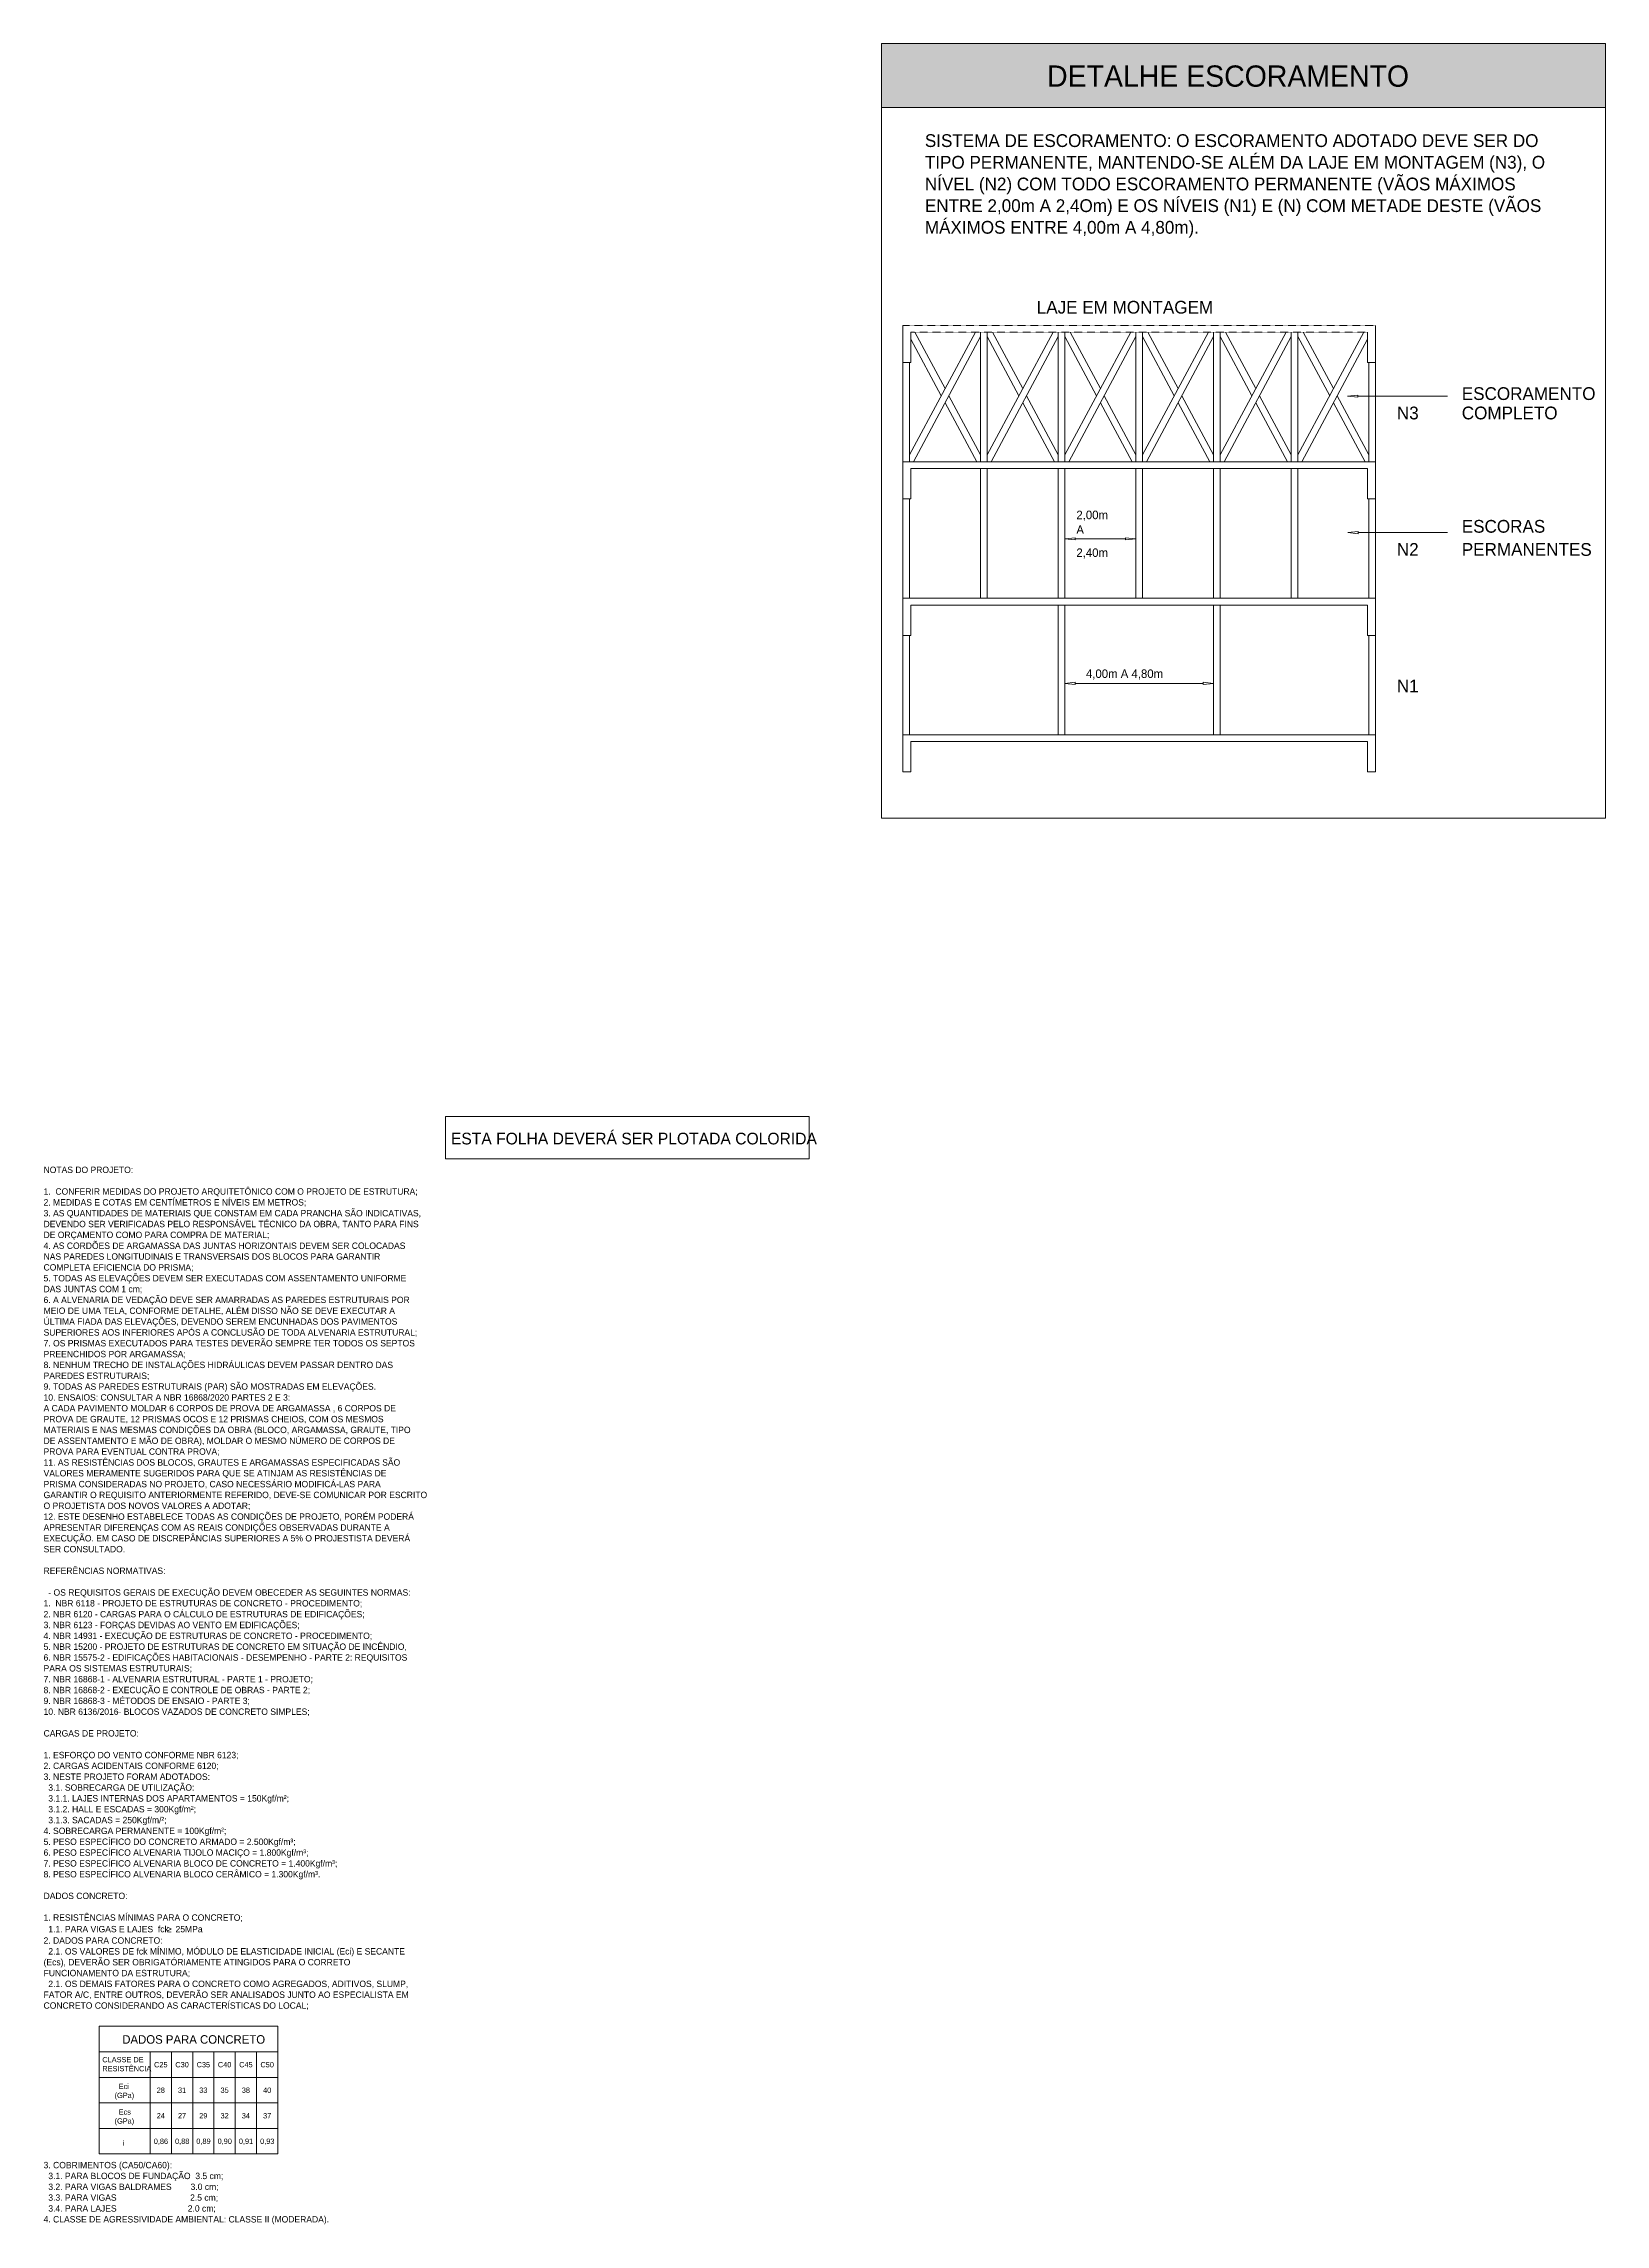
# Model space of a CAD drawing. Header units: centimetres. Extents: x 1490 to 17671, y -2277 to 8860.
# Drawn here: x 2829 to 6500, y -2277 to 2848 of the extents above; entities that cross this region are included whole.
import ezdxf

# ---------------------------------------------------------------- set-up
doc = ezdxf.new("R2010")
doc.units = ezdxf.units.CM
doc.linetypes.add('Projeção', pattern=[0.396875, 0.238125, -0.15875])
for name, color, linetype, lineweight, true_color in [('A-DETL-1', 1, 'Continuous', 9, 0xff0000), ('A-DETL-2', 8, 'Continuous', 9, 0x808080), ('A-DETL-GENF-2', 8, 'Continuous', 9, 0x808080), ('G-ANNO-TEXT-2', 1, 'Continuous', 9, 0xff0000)]:
    doc.layers.add(name, color=color, linetype=linetype, lineweight=lineweight, true_color=true_color)
for name, color, linetype, lineweight in [('A-DETL-THIN', 7, 'Continuous', 9), ('A-FLOR-OVHD', 7, 'Projeção', 9), ('G-ANNO-TEXT', 7, 'Continuous', 9)]:
    doc.layers.add(name, color=color, linetype=linetype, lineweight=lineweight)
doc.styles.add('Bahnschrift', font='', dxfattribs={"height": 20})
doc.styles.add('Bahnschrift_1', font='', dxfattribs={"height": 15})
doc.styles.add('Bahnschrift_2', font='', dxfattribs={"height": 12.5})
doc.styles.add('Bahnschrift_3', font='', dxfattribs={"height": 27.5})
doc.styles.add('Bahnschrift_4', font='', dxfattribs={"height": 30})
doc.styles.add('Bahnschrift_5', font='', dxfattribs={"height": 50})
doc.styles.add('Segoe UI Symbol', font='seguisym.ttf', dxfattribs={"height": 15})
doc.styles.get('Bahnschrift').set_extended_font_data('Bahnschrift')
doc.styles.get('Bahnschrift_1').set_extended_font_data('Bahnschrift')
doc.styles.get('Bahnschrift_2').set_extended_font_data('Bahnschrift')
doc.styles.get('Bahnschrift_3').set_extended_font_data('Bahnschrift')
doc.styles.get('Bahnschrift_4').set_extended_font_data('Bahnschrift')
doc.styles.get('Bahnschrift_5').set_extended_font_data('Bahnschrift')

msp = doc.modelspace()

# ---------------------------------------------------------------- hatches: boundary and pattern name
at = {"layer": 'A-DETL-GENF-2'}
msp.add_hatch(color=256, dxfattribs=at).paths.add_polyline_path([(6500.1, 2697.6), (6500.1, 2847.6), (4798.6, 2847.6), (4798.6, 2697.6)])

# ---------------------------------------------------------------- linework, layer by layer
at = {"layer": 'A-DETL-1'}
for p, q in [((3773.9, 326.7), (4628.4, 326.7)), ((3773.9, 226.7), (3773.9, 326.7)), ((4628.4, 326.7), (4628.4, 226.7)), ((4628.4, 226.7), (3773.9, 226.7))]:
    msp.add_line(p, q, dxfattribs=at)
at = {"layer": 'A-DETL-2'}
for p, q in [((5918.5, 2021.7), (5894.3, 2019.1)), ((5894.3, 2019.1), (5918.5, 2016.6)), ((5918.5, 2016.6), (5918.5, 2021.7)), ((5919, 1701), (5894.9, 1698.5)), ((5894.9, 1698.5), (5919, 1695.9)), ((5919, 1695.9), (5919, 1701)), ((5254, 1686.1), (5229.9, 1683.6)), ((5229.9, 1683.6), (5254, 1681.1)), ((5254, 1681.1), (5254, 1686.1)), ((5372.4, 1686.1), (5396.6, 1683.6)), ((5372.4, 1681.1), (5372.4, 1686.1)), ((5396.6, 1683.6), (5372.4, 1681.1)), ((5254, 1346.8), (5229.9, 1344.2)), ((5229.9, 1344.2), (5254, 1341.7)), ((5254, 1341.7), (5254, 1346.8)), ((5555, 1346.8), (5579.1, 1344.2)), ((5555, 1341.7), (5555, 1346.8)), ((5579.1, 1344.2), (5555, 1341.7))]:
    msp.add_line(p, q, dxfattribs=at)
at = {"layer": 'A-DETL-THIN'}
for p, q in [((6500.1, 2847.6), (4798.6, 2847.6)), ((4798.6, 2847.6), (4798.6, 2697.6)), ((4798.6, 1027.6), (4798.6, 2847.6)), ((4798.6, 2847.6), (6500.1, 2847.6)), ((6500.1, 2697.6), (6500.1, 2847.6)), ((6500.1, 2847.6), (6500.1, 1027.6)), ((4798.6, 2697.6), (6500.1, 2697.6)), ((4798.6, 2697.6), (6500.1, 2697.6)), ((4848.9, 2185.5), (4848.9, 2098.2)), ((4864.8, 1881.3), (5019.4, 2169.6)), ((4867.9, 2098.2), (4867.9, 2169.6)), ((4867.9, 2153.2), (4939.2, 2020.2)), ((4873.6, 1864.8), (5031.4, 2159.1)), ((4876.8, 2169.6), (4948.1, 2036.8)), ((5031.4, 2169.6), (5031.4, 1864.8)), ((5047.3, 2169.6), (5047.3, 1864.8)), ((5047.3, 1881.3), (5201.9, 2169.6)), ((5047.3, 2159.1), (5121.8, 2020.2)), ((5056.2, 1864.8), (5214, 2159.1)), ((5059.4, 2169.6), (5130.7, 2036.8)), ((5214, 2169.6), (5214, 1864.8)), ((5229.9, 2169.6), (5229.9, 1864.8)), ((5229.9, 1881.3), (5384.5, 2169.6)), ((5229.9, 2159.1), (5304.4, 2020.2)), ((5238.7, 1864.8), (5396.6, 2159.1)), ((5242, 2169.6), (5313.2, 2036.8)), ((5396.6, 2169.6), (5396.6, 1864.8)), ((5412.4, 2169.6), (5412.4, 1864.8)), ((5412.4, 1881.3), (5567.1, 2169.6)), ((5412.4, 2159.1), (5486.9, 2020.2)), ((5421.3, 1864.8), (5579.1, 2159.1)), ((5424.5, 2169.6), (5495.8, 2036.8)), ((5579.1, 2169.6), (5579.1, 1864.8)), ((5595, 2169.6), (5595, 1864.8)), ((5595, 1881.3), (5749.6, 2169.6)), ((5595, 2159.1), (5669.5, 2020.2)), ((5603.9, 1864.8), (5761.7, 2159.1)), ((5607.1, 2169.6), (5678.4, 2036.8)), ((5761.7, 2169.6), (5761.7, 1864.8)), ((5777.6, 2169.6), (5777.6, 1864.8)), ((5777.6, 1881.3), (5932.2, 2169.6)), ((5777.6, 2159.1), (5852.1, 2020.2)), ((5786.4, 1864.8), (5941.1, 2153.2)), ((5789.6, 2169.6), (5860.9, 2036.8)), ((5941.1, 2169.6), (5941.1, 2098.2)), ((5960.1, 2098.2), (5960.1, 2185.5)), ((4848.9, 2098.2), (4848.9, 1864.8)), ((4848.9, 2098.2), (4867.9, 2098.2)), ((4864.8, 2098.2), (4864.8, 1864.8)), ((5941.1, 2098.2), (5960.1, 2098.2)), ((5944.3, 2098.2), (5944.3, 1864.8)), ((5960.1, 2098.2), (5960.1, 1864.8)), ((4948.1, 2003.7), (5022.6, 1864.8)), ((4957, 2020.2), (5031.4, 1881.3)), ((5130.7, 2003.7), (5205.2, 1864.8)), ((5139.5, 2020.2), (5214, 1881.3)), ((5313.2, 2003.7), (5387.7, 1864.8)), ((5322.1, 2020.2), (5396.6, 1881.3)), ((5495.8, 2003.7), (5570.3, 1864.8)), ((5504.6, 2020.2), (5579.1, 1881.3)), ((5678.4, 2003.7), (5752.8, 1864.8)), ((5687.2, 2020.2), (5761.7, 1881.3)), ((5860.9, 2003.7), (5935.4, 1864.8)), ((5869.8, 2020.2), (5944.3, 1881.3)), ((5918.5, 2019.1), (6129, 2019.1)), ((4848.9, 1864.8), (5960.1, 1864.8)), ((4848.9, 1777.5), (4848.9, 1864.8)), ((5941.1, 1849), (4867.9, 1849)), ((4867.9, 1849), (4867.9, 1777.5)), ((5031.4, 1849), (5031.4, 1544.2)), ((5047.3, 1849), (5047.3, 1544.2)), ((5214, 1849), (5214, 1544.2)), ((5229.9, 1849), (5229.9, 1544.2)), ((5396.6, 1849), (5396.6, 1544.2)), ((5412.4, 1849), (5412.4, 1544.2)), ((5579.1, 1849), (5579.1, 1544.2)), ((5595, 1849), (5595, 1544.2)), ((5761.7, 1849), (5761.7, 1544.2)), ((5777.6, 1849), (5777.6, 1544.2)), ((5941.1, 1777.5), (5941.1, 1849)), ((5960.1, 1864.8), (5960.1, 1777.5)), ((4867.9, 1777.5), (4848.9, 1777.5)), ((4848.9, 1777.5), (4848.9, 1544.2)), ((4864.8, 1777.5), (4864.8, 1544.2)), ((5960.1, 1777.5), (5941.1, 1777.5)), ((5944.3, 1777.5), (5944.3, 1544.2)), ((5960.1, 1777.5), (5960.1, 1544.2)), ((5919, 1698.5), (6129, 1698.5)), ((5254, 1683.6), (5372.4, 1683.6)), ((4848.9, 1544.2), (5960.1, 1544.2)), ((4848.9, 1456.9), (4848.9, 1544.2)), ((5960.1, 1544.2), (5960.1, 1456.9)), ((5941.1, 1528.3), (4867.9, 1528.3)), ((4867.9, 1528.3), (4867.9, 1456.9)), ((5214, 1528.3), (5214, 1223.5)), ((5229.9, 1528.3), (5229.9, 1223.5)), ((5579.1, 1223.5), (5579.1, 1528.3)), ((5579.1, 1528.3), (5579.1, 1223.5)), ((5595, 1528.3), (5595, 1223.5)), ((5941.1, 1456.9), (5941.1, 1528.3)), ((4867.9, 1456.9), (4848.9, 1456.9)), ((4848.9, 1456.9), (4848.9, 1223.5)), ((4864.8, 1456.9), (4864.8, 1223.5)), ((5960.1, 1456.9), (5941.1, 1456.9)), ((5944.3, 1223.5), (5944.3, 1456.9)), ((5944.3, 1456.9), (5944.3, 1223.5)), ((5960.1, 1456.9), (5960.1, 1223.5)), ((5254, 1344.2), (5555, 1344.2)), ((4848.9, 1223.5), (5960.1, 1223.5)), ((4848.9, 1136.2), (4848.9, 1223.5)), ((5941.1, 1207.6), (4867.9, 1207.6)), ((4867.9, 1207.6), (4867.9, 1136.2)), ((5941.1, 1136.2), (5941.1, 1207.6)), ((5960.1, 1223.5), (5960.1, 1136.2)), ((4867.9, 1136.2), (4848.9, 1136.2)), ((5960.1, 1136.2), (5941.1, 1136.2)), ((6500.1, 1027.6), (4798.6, 1027.6)), ((2959.7, -1811.7), (2959.7, -2111.7)), ((3379.7, -1811.7), (2959.7, -1811.7)), ((3379.7, -1811.7), (3379.7, -2111.7)), ((2959.7, -1871.7), (3379.7, -1871.7)), ((3079.7, -1871.7), (3079.7, -2111.7)), ((3129.7, -1871.7), (3129.7, -2111.7)), ((3179.7, -1871.7), (3179.7, -2111.7)), ((3229.7, -1871.7), (3229.7, -2111.7)), ((3279.7, -1871.7), (3279.7, -2111.7)), ((3329.7, -1871.7), (3329.7, -2111.7)), ((2959.7, -1931.7), (3379.7, -1931.7)), ((2959.7, -1991.7), (3379.7, -1991.7)), ((2959.7, -2051.7), (3379.7, -2051.7)), ((2959.7, -2111.7), (3379.7, -2111.7))]:
    msp.add_line(p, q, dxfattribs=at)
at = {"layer": 'A-FLOR-OVHD'}
for p, q in [((5960.1, 2185.5), (4848.9, 2185.5)), ((4867.9, 2169.6), (5941.1, 2169.6))]:
    msp.add_line(p, q, dxfattribs=at)

# ---------------------------------------------------------------- texts
at = {"layer": 'G-ANNO-TEXT', "attachment_point": 1}
for s, insert, char_height, width, style in [('DETALHE ESCORAMENTO', (5187.9, 2796.3), 50, 985.274, 'Bahnschrift_5'), ('SISTEMA DE ESCORAMENTO: O ESCORAMENTO ADOTADO DEVE SER DO ', (4900.6, 2634.6), 30, 1662.7, 'Bahnschrift_4'), ('TIPO PERMANENTE, MANTENDO-SE ALÉM DA LAJE EM MONTAGEM (N3), O ', (4900.6, 2583.7), 30, 1735.653, 'Bahnschrift_4'), ('NÍVEL (N2) COM TODO ESCORAMENTO PERMANENTE (VÃOS MÁXIMOS ', (4900.6, 2532.7), 30, 1627.426, 'Bahnschrift_4'), ('ENTRE 2,00m A 2,4Om) E OS NÍVEIS (N1) E (N) COM METADE DESTE (VÃOS ', (4900.6, 2481.8), 30, 1714.81, 'Bahnschrift_4'), ('MÁXIMOS ENTRE 4,00m A 4,80m).', (4900.6, 2430.9), 30, 776.033, 'Bahnschrift_4'), ('LAJE EM MONTAGEM', (5163.6, 2243.1), 30, 486.624, 'Bahnschrift_4'), ('ESCORAMENTO', (6162.6, 2040.1), 30, 357.553, 'Bahnschrift_4'), ('N3', (6010, 1994.6), 30, 63.333, 'Bahnschrift_4'), ('COMPLETO', (6162.6, 1994.6), 30, 254.937, 'Bahnschrift_4'), ('2,00m', (5256.7, 1750), 20, 93.797, 'Bahnschrift'), ('A', (5256.7, 1715.6), 20, 22.447, 'Bahnschrift'), ('ESCORAS', (6162.6, 1728.2), 30, 224.472, 'Bahnschrift_4'), ('2,40m', (5256.7, 1661.3), 20, 93.797, 'Bahnschrift'), ('N2', (6010, 1673.9), 30, 62.532, 'Bahnschrift_4'), ('PERMANENTES', (6162.6, 1673.9), 30, 358.354, 'Bahnschrift_4'), ('4,00m A 4,80m', (5279.2, 1376.9), 20, 232.489, 'Bahnschrift'), ('N1', (6010, 1353.2), 30, 52.911, 'Bahnschrift_4'), ('NOTAS DO PROJETO:', (2829.2, 208.5), 15, 238.101, 'Bahnschrift_1'), ('1.  CONFERIR MEDIDAS DO PROJETO ARQUITETÔNICO COM O PROJETO DE ESTRUTURA;', (2829.2, 157.6), 15, 999.303, 'Bahnschrift_1'), ('3. AS QUANTIDADES DE MATERIAIS QUE CONSTAM EM CADA PRANCHA SÃO INDICATIVAS, ', (2829.2, 106.6), 15, 1041.392, 'Bahnschrift_1'), ('2. MEDIDAS E COTAS EM CENTÍMETROS E NÍVEIS EM METROS;', (2829.2, 132.1), 15, 713.502, 'Bahnschrift_1'), ('DEVENDO SER VERIFICADAS PELO RESPONSÁVEL TÉCNICO DA OBRA, TANTO PARA FINS ', (2829.2, 81.2), 15, 1035.78, 'Bahnschrift_1'), ('DE ORÇAMENTO COMO PARA COMPRA DE MATERIAL;', (2829.2, 55.7), 15, 614.894, 'Bahnschrift_1'), ('4. AS CORDÕES DE ARGAMASSA DAS JUNTAS HORIZONTAIS DEVEM SER COLOCADAS ', (2829.2, 30.2), 15, 997.7, 'Bahnschrift_1'), ('NAS PAREDES LONGITUDINAIS E TRANSVERSAIS DOS BLOCOS PARA GARANTIR ', (2829.2, 4.8), 15, 935.168, 'Bahnschrift_1'), ('5. TODAS AS ELEVAÇÕES DEVEM SER EXECUTADAS COM ASSENTAMENTO UNIFORME ', (2829.2, -46.2), 15, 993.692, 'Bahnschrift_1'), ('COMPLETA EFICIENCIA DO PRISMA;', (2829.2, -20.7), 15, 412.468, 'Bahnschrift_1'), ('6. A ALVENARIA DE VEDAÇÃO DEVE SER AMARRADAS AS PAREDES ESTRUTURAIS POR ', (2829.2, -97.1), 15, 1016.941, 'Bahnschrift_1'), ('DAS JUNTAS COM 1 cm;', (2829.2, -71.6), 15, 270.169, 'Bahnschrift_1'), ('ÚLTIMA FIADA DAS ELEVAÇÕES, DEVENDO SEREM ENCUNHADAS DOS PAVIMENTOS ', (2829.2, -148), 15, 980.865, 'Bahnschrift_1'), ('MEIO DE UMA TELA, CONFORME DETALHE, ALÉM DISSO NÃO SE DEVE EXECUTAR A ', (2829.2, -122.6), 15, 968.038, 'Bahnschrift_1'), ('SUPERIORES AOS INFERIORES APÓS A CONCLUSÃO DE TODA ALVENARIA ESTRUTURAL;', (2829.2, -173.5), 15, 1023.755, 'Bahnschrift_1'), ('7. OS PRISMAS EXECUTADOS PARA TESTES DEVERÃO SEMPRE TER TODOS OS SEPTOS ', (2829.2, -199), 15, 1005.316, 'Bahnschrift_1'), ('^I', (3673.9, -173.5), 15, 4.409, 'Bahnschrift_1'), ('8. NENHUM TRECHO DE INSTALAÇÕES HIDRÁULICAS DEVEM PASSAR DENTRO DAS ', (2829.2, -249.9), 15, 970.443, 'Bahnschrift_1'), ('PREENCHIDOS POR ARGAMASSA;', (2829.2, -224.4), 15, 390.021, 'Bahnschrift_1'), ('9. TODAS AS PAREDES ESTRUTURAIS (PAR) SÃO MOSTRADAS EM ELEVAÇÕES.', (2829.2, -300.8), 15, 908.713, 'Bahnschrift_1'), ('PAREDES ESTRUTURAIS;', (2829.2, -275.3), 15, 287.405, 'Bahnschrift_1'), ('^I', (3579, -300.8), 15, 11.224, 'Bahnschrift_1'), ('A CADA PAVIMENTO MOLDAR 6 CORPOS DE PROVA DE ARGAMASSA , 6 CORPOS DE ', (2829.2, -351.7), 15, 970.844, 'Bahnschrift_1'), ('10. ENSAIOS: CONSULTAR A NBR 16868/2020 PARTES 2 E 3:', (2829.2, -326.3), 15, 680.232, 'Bahnschrift_1'), ('PROVA DE GRAUTE, 12 PRISMAS OCOS E 12 PRISMAS CHEIOS, COM OS MESMOS ', (2829.2, -377.2), 15, 921.941, 'Bahnschrift_1'), ('MATERIAIS E NAS MESMAS CONDIÇÕES DA OBRA (BLOCO, ARGAMASSA, GRAUTE, TIPO ', (2829.2, -402.7), 15, 1011.73, 'Bahnschrift_1'), ('DE ASSENTAMENTO E MÃO DE OBRA), MOLDAR O MESMO NÚMERO DE CORPOS DE ', (2829.2, -428.1), 15, 964.029, 'Bahnschrift_1'), ('PROVA PARA EVENTUAL CONTRA PROVA;', (2829.2, -453.6), 15, 481.413, 'Bahnschrift_1'), ('VALORES MERAMENTE SUGERIDOS PARA QUE SE ATINJAM AS RESISTÊNCIAS DE ', (2829.2, -504.5), 15, 950, 'Bahnschrift_1'), ('11. AS RESISTÊNCIAS DOS BLOCOS, GRAUTES E ARGAMASSAS ESPECIFICADAS SÃO ', (2829.2, -479.1), 15, 973.249, 'Bahnschrift_1'), ('GARANTIR O REQUISITO ANTERIORMENTE REFERIDO, DEVE-SE COMUNICAR POR ESCRITO ', (2829.2, -555.5), 15, 1041.392, 'Bahnschrift_1'), ('PRISMA CONSIDERADAS NO PROJETO, CASO NECESSÁRIO MODIFICÁ-LAS PARA ', (2829.2, -530), 15, 937.974, 'Bahnschrift_1'), ('O PROJETISTA DOS NOVOS VALORES A ADOTAR;', (2829.2, -580.9), 15, 557.974, 'Bahnschrift_1'), ('12. ESTE DESENHO ESTABELECE TODAS AS CONDIÇÕES DE PROJETO, PORÉM PODERÁ ', (2829.2, -606.4), 15, 1002.911, 'Bahnschrift_1'), ('APRESENTAR DIFERENÇAS COM AS REAIS CONDIÇÕES OBSERVADAS DURANTE A ', (2829.2, -631.9), 15, 956.413, 'Bahnschrift_1'), ('EXECUÇÃO. EM CASO DE DISCREPÂNCIAS SUPERIORES A 5% O PROJESTISTA DEVERÁ ', (2829.2, -657.3), 15, 1002.51, 'Bahnschrift_1'), ('SER CONSULTADO.', (2829.2, -682.8), 15, 220.464, 'Bahnschrift_1'), ('REFERÊNCIAS NORMATIVAS:', (2829.2, -733.7), 15, 334.705, 'Bahnschrift_1'), ('1.  NBR 6118 - PROJETO DE ESTRUTURAS DE CONCRETO - PROCEDIMENTO;', (2829.2, -810.1), 15, 855.801, 'Bahnschrift_1'), ('  - OS REQUISITOS GERAIS DE EXECUÇÃO DEVEM OBECEDER AS SEGUINTES NORMAS:', (2829.2, -784.7), 15, 998.101, 'Bahnschrift_1'), ('3. NBR 6123 - FORÇAS DEVIDAS AO VENTO EM EDIFICAÇÕES;', (2829.2, -861.1), 15, 700.675, 'Bahnschrift_1'), ('2. NBR 6120 - CARGAS PARA O CÁLCULO DE ESTRUTURAS DE EDIFICAÇÕES;', (2829.2, -835.6), 15, 880.253, 'Bahnschrift_1'), ('4. NBR 14931 - EXECUÇÃO DE ESTRUTURAS DE CONCRETO - PROCEDIMENTO;', (2829.2, -886.5), 15, 889.071, 'Bahnschrift_1'), ('5. NBR 15200 - PROJETO DE ESTRUTURAS DE CONCRETO EM SITUAÇÃO DE INCÊNDIO,', (2829.2, -912), 15, 988.08, 'Bahnschrift_1'), ('6. NBR 15575-2 - EDIFICAÇÕES HABITACIONAIS - DESEMPENHO - PARTE 2: REQUISITOS ', (2829.2, -937.5), 15, 1020.949, 'Bahnschrift_1'), ('PARA OS SISTEMAS ESTRUTURAIS;', (2829.2, -962.9), 15, 404.852, 'Bahnschrift_1'), ('8. NBR 16868-2 - EXECUÇÃO E CONTROLE DE OBRAS - PARTE 2;', (2829.2, -1013.9), 15, 739.156, 'Bahnschrift_1'), ('7. NBR 16868-1 - ALVENARIA ESTRUTURAL - PARTE 1 - PROJETO;', (2829.2, -988.4), 15, 748.776, 'Bahnschrift_1'), ('9. NBR 16868-3 - MÉTODOS DE ENSAIO - PARTE 3;', (2829.2, -1039.3), 15, 577.215, 'Bahnschrift_1'), ('10. NBR 6136/2016 ', (2829.2, -1064.8), 15, 207.236, 'Bahnschrift_1'), ('–', (3000.2, -1064.8), 15, 14.43, 'Bahnschrift_1'), (' BLOCOS VAZADOS DE CONCRETO SIMPLES;', (3012.1, -1064.8), 15, 511.076, 'Bahnschrift_1'), ('CARGAS DE PROJETO: ', (2829.2, -1115.7), 15, 262.553, 'Bahnschrift_1'), ('1. ESFORÇO DO VENTO CONFORME NBR 6123;', (2829.2, -1166.7), 15, 516.287, 'Bahnschrift_1'), ('3. NESTE PROJETO FORAM ADOTADOS:', (2829.2, -1217.6), 15, 447.342, 'Bahnschrift_1'), ('2. CARGAS ACIDENTAIS CONFORME 6120;', (2829.2, -1192.1), 15, 474.198, 'Bahnschrift_1'), ('  3.1. SOBRECARGA DE UTILIZAÇÃO:', (2829.2, -1243.1), 15, 406.856, 'Bahnschrift_1'), ('  3.1.1. LAJES INTERNAS DOS APARTAMENTOS = 150Kgf/m²;', (2829.2, -1268.5), 15, 671.413, 'Bahnschrift_1'), ('  3.1.2. HALL E ESCADAS = 300Kgf/m²;', (2829.2, -1294), 15, 429.304, 'Bahnschrift_1'), ('  3.1.3. SACADAS = 250Kgf/m/²;', (2829.2, -1319.5), 15, 347.932, 'Bahnschrift_1'), ('4. SOBRECARGA PERMANENTE = 100Kgf/m²;', (2829.2, -1344.9), 15, 506.266, 'Bahnschrift_1'), ('5. PESO ESPECÍFICO DO CONCRETO ARMADO = 2.500Kgf/m³;', (2829.2, -1370.4), 15, 692.257, 'Bahnschrift_1'), ('6. PESO ESPECÍFICO ALVENARIA TIJOLO MACIÇO = 1.800Kgf/m³;', (2829.2, -1395.9), 15, 732.342, 'Bahnschrift_1'), ('7. PESO ESPECÍFICO ALVENARIA BLOCO DE CONCRETO = 1.400Kgf/m³;', (2829.2, -1421.3), 15, 806.097, 'Bahnschrift_1'), ('8. PESO ESPECÍFICO ALVENARIA BLOCO CERÂMICO = 1.300Kgf/m³.', (2829.2, -1446.8), 15, 764.81, 'Bahnschrift_1'), ('DADOS CONCRETO:', (2829.2, -1497.7), 15, 222.468, 'Bahnschrift_1'), ('1. RESISTÊNCIAS MÍNIMAS PARA O CONCRETO;', (2829.2, -1548.7), 15, 540.337, 'Bahnschrift_1'), ('  1.1. PARA VIGAS E LAJES  fck ', (2829.2, -1575.8), 15, 351.54, 'Bahnschrift_1'), ('≥', (3119.3, -1575.8), 15, 17.637, 'Segoe UI Symbol'), (' 25MPa', (3133.8, -1575.8), 15, 83.776, 'Bahnschrift_1'), ('2. DADOS PARA CONCRETO:', (2829.2, -1602.6), 15, 321.076, 'Bahnschrift_1'), ('  2.1. OS VALORES DE fck MÍNIMO, MÓDULO DE ELASTICIDADE INICIAL (Eci) E SECANTE ', (2829.2, -1628), 15, 1007.32, 'Bahnschrift_1'), ('(Ecs), DEVERÃO SER OBRIGATÓRIAMENTE ATINGIDOS PARA O CORRETO ', (2829.2, -1653.5), 15, 838.565, 'Bahnschrift_1'), ('FUNCIONAMENTO DA ESTRUTURA;', (2829.2, -1679), 15, 398.038, 'Bahnschrift_1'), ('FATOR A/C, ENTRE OUTROS, DEVERÃO SER ANALISADOS JUNTO AO ESPECIALISTA EM ', (2829.2, -1729.9), 15, 1004.915, 'Bahnschrift_1'), ('  2.1. OS DEMAIS FATORES PARA O CONCRETO COMO AGREGADOS, ADITIVOS, SLUMP, ', (2829.2, -1704.4), 15, 987.278, 'Bahnschrift_1'), ('CONCRETO CONSIDERANDO AS CARACTERÍSTICAS DO LOCAL;', (2829.2, -1755.4), 15, 718.312, 'Bahnschrift_1'), ('DADOS PARA CONCRETO', (3014.1, -1832.6), 20, 385.211, 'Bahnschrift'), ('CLASSE DE ', (2967.3, -1883.8), 12.5, 116.245, 'Bahnschrift_2'), ('C25', (3088.9, -1895.6), 12.5, 35.675, 'Bahnschrift_2'), ('C30', (3138.9, -1895.6), 12.5, 36.076, 'Bahnschrift_2'), ('C35', (3188.9, -1895.6), 12.5, 36.076, 'Bahnschrift_2'), ('C40', (3238.9, -1895.6), 12.5, 36.878, 'Bahnschrift_2'), ('C45', (3288.9, -1895.6), 12.5, 36.878, 'Bahnschrift_2'), ('C50', (3338.9, -1895.6), 12.5, 36.477, 'Bahnschrift_2'), ('RESISTÊNCIA ', (2967.3, -1905), 12.5, 135.886, 'Bahnschrift_2'), ('  Eci', (2996.1, -1946.7), 12.5, 39.684, 'Bahnschrift_2'), ('(GPa) ', (2996.1, -1967.8), 12.5, 55.717, 'Bahnschrift_2'), ('28', (3095.1, -1955.6), 12.5, 22.848, 'Bahnschrift_2'), ('31', (3145.1, -1955.6), 12.5, 18.439, 'Bahnschrift_2'), ('33', (3195.1, -1955.6), 12.5, 22.447, 'Bahnschrift_2'), ('35', (3245.1, -1955.6), 12.5, 22.848, 'Bahnschrift_2'), ('38', (3295.1, -1955.6), 12.5, 23.249, 'Bahnschrift_2'), ('40', (3345.1, -1955.6), 12.5, 23.65, 'Bahnschrift_2'), ('(GPa) ', (2996.1, -2028), 12.5, 55.717, 'Bahnschrift_2'), ('  Ecs', (2996.1, -2006.8), 12.5, 45.295, 'Bahnschrift_2'), ('24', (3095.1, -2015.6), 12.5, 22.848, 'Bahnschrift_2'), ('27', (3145.1, -2015.6), 12.5, 21.646, 'Bahnschrift_2'), ('29', (3195.1, -2015.6), 12.5, 21.646, 'Bahnschrift_2'), ('32', (3245.1, -2015.6), 12.5, 22.046, 'Bahnschrift_2'), ('34', (3295.1, -2015.6), 12.5, 23.249, 'Bahnschrift_2'), ('37', (3345.1, -2015.6), 12.5, 22.046, 'Bahnschrift_2'), ('  i ', (3005, -2080), 12.5, 22.046, 'Bahnschrift_2'), ('0,86', (3088.2, -2075.6), 12.5, 39.283, 'Bahnschrift_2'), ('0,88', (3138.2, -2075.6), 12.5, 40.485, 'Bahnschrift_2'), ('0,89', (3188.2, -2075.6), 12.5, 39.283, 'Bahnschrift_2'), ('0,90', (3238.2, -2075.6), 12.5, 38.882, 'Bahnschrift_2'), ('0,91', (3288.2, -2075.6), 12.5, 34.473, 'Bahnschrift_2'), ('0,93', (3338.2, -2075.6), 12.5, 38.481, 'Bahnschrift_2'), ('3. COBRIMENTOS (CA50/CA60):', (2829.2, -2130.3), 15, 357.553, 'Bahnschrift_1'), ('  3.1. PARA BLOCOS DE FUNDAÇÃO  3.5 cm;', (2829.2, -2155.8), 15, 495.042, 'Bahnschrift_1'), ('  3.2. PARA VIGAS BALDRAMES        3.0 cm;', (2829.2, -2181.3), 15, 494.24, 'Bahnschrift_1'), ('  3.3. PARA VIGAS                               2.5 cm;', (2829.2, -2206.7), 15, 495.443, 'Bahnschrift_1'), ('  3.4. PARA LAJES                              2.0 cm;', (2829.2, -2232.2), 15, 493.439, 'Bahnschrift_1'), ('4. CLASSE DE AGRESSIVIDADE AMBIENTAL: CLASSE II (MODERADA).', (2829.2, -2257.7), 15, 795.274, 'Bahnschrift_1')]:
    msp.add_mtext(s, dxfattribs=dict(at, insert=insert, char_height=char_height, width=width, style=style))
at = {"layer": 'G-ANNO-TEXT-2', "insert": (3786.6, 288.2), "char_height": 27.5, "width": 1002.51, "attachment_point": 1, "style": 'Bahnschrift_3'}
msp.add_mtext('ESTA FOLHA DEVERÁ SER PLOTADA COLORIDA', dxfattribs=at)

doc.saveas('drawing.dxf')
